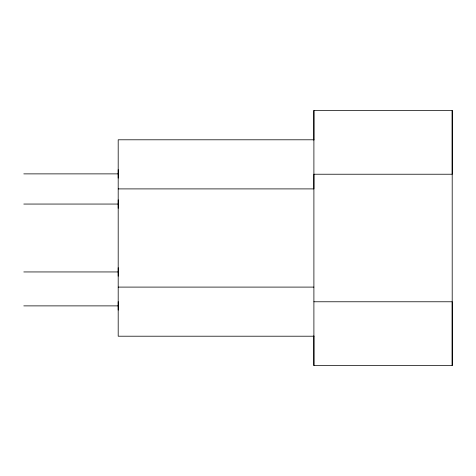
<?xml version="1.0" encoding="UTF-8"?>
<svg xmlns="http://www.w3.org/2000/svg" width="476" height="476" viewBox="0 0 476 476"><rect width="100%" height="100%" fill="white"/><g stroke="black" fill="none" stroke-linecap="round" stroke-linejoin="round"><path stroke-width="0.71" d="M118.191 310.12L118.191 301.647M118.191 276.181L118.191 267.708M118.191 208.292L118.191 199.819M118.191 178.113L118.191 169.64M313.898 301.772L452.2 301.772L452.2 365.538L313.898 365.538L313.898 335.877M452.2 365.538L452.2 110.462L313.898 110.462L313.898 188.901L118.191 188.901M452.2 110.462L452.2 174.228L313.898 174.228L313.898 365.538M313.898 139.795L118.191 139.795L118.191 336.205L313.898 336.205M23.8 173.877L118.191 173.877M23.8 204.055L118.191 204.055M23.8 271.945L118.191 271.945M118.191 287.099L313.898 287.099M23.8 305.884L118.191 305.884M313.898 110.462L313.898 140.123"/></g></svg>
